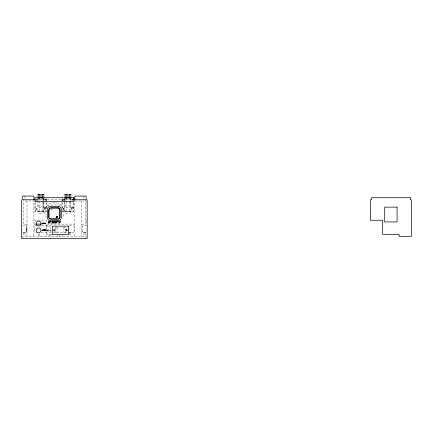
<?xml version="1.0" encoding="UTF-8"?>
<svg xmlns="http://www.w3.org/2000/svg" width="433" height="433" viewBox="0 0 433 433"><rect width="100%" height="100%" fill="white"/><g stroke="black" fill="none" stroke-linecap="round" stroke-linejoin="round"><path stroke-width="0.32" stroke-dasharray="2.17 1.62" d="M52.777 221.858L53.08 221.885M53.665 221.848L53.963 221.875M54.645 221.869L54.904 221.869M55.511 221.82L55.77 221.875M48.593 222.519C49.665 220.787 50.125 224.088 48.61 222.649M58.78 222.367L59.094 223.027M53.681 221.967L53.984 222.156M54.618 221.961L54.921 222.151M55.484 221.967L55.787 222.151M55.808 221.387L55.879 221.669M43.484 211.196L42.954 213.242L38.737 213.242L38.212 211.196M70.514 211.196L69.984 213.242L65.767 213.242L65.242 211.196M52.794 221.977L53.097 222.167M51.424 234.556L50.975 235.065L50.964 236.396M53.135 222.768L53.005 222.492M54.509 222.551L55.002 222.795L54.607 222.54M59.938 222.773L59.846 222.156M53.097 221.387L52.799 221.387M59.272 234.881L59.148 236.396M53.67 222.578L54.055 222.497M51.44 230.361L51.408 230.805M50.97 209.448L50.97 208.96M56.561 216.202L57.118 216.202M56.561 216.749L57.118 216.749M56.561 217.296L57.118 217.296M48.842 222.01L48.593 222.811L49.357 223.087M58.904 222.059C62.146 221.869 57.497 224.278 59.256 221.95C61.8 222.898 57.286 223.184 59.586 222.026M52.842 222.513C53.979 222.676 52.025 223.13 52.95 222.427M53.053 222.833L52.734 222.67M49.005 221.95L49.708 222.059M53.854 222.427C52.907 222.871 54.71 223.055 53.908 222.492M55.662 222.427L55.521 222.887L55.906 222.551M35.944 199.759L73.529 199.759M24.925 200.988L33.931 200.988L33.931 236.396M74.871 200.988L83.878 200.988M85.512 201.773L86.605 201.773M60.501 205.042L48.112 205.042L48.112 206.389M43.912 202.552L43.912 211.196L37.779 211.196L37.801 197.908M64.809 202.552L64.809 211.196L70.942 211.196L70.925 197.903M46.829 211.667L34.954 211.667L34.954 202.411M61.984 211.667L73.859 211.667L73.859 202.411M56.523 216.17L57.237 216.17L57.237 216.543M56.517 216.727L57.232 216.727L57.232 217.095M56.447 217.16L57.302 217.16M56.442 217.22L57.297 217.22M56.512 217.285L57.226 217.285L57.226 217.658L56.512 217.658M33.931 220.229L46.212 220.229L46.212 222.248M85.512 221.014L86.605 221.014M53.714 221.382L54.071 221.674M54.65 221.377L55.013 221.442M49.4 221.615L59.213 221.615M48.171 221.707L49.4 221.707L49.4 221.425L60.441 221.707M48.112 221.837L60.501 221.777M57.773 221.929L58.417 221.929M50.71 222.086L57.032 222.086M56.447 222.816L56.447 222.54M26.97 224.115L23.29 224.115L23.29 198.531M33.931 224.115L35.273 224.115M46.683 224.115L74.871 224.115M81.826 224.115L85.512 224.115L85.512 198.531M22.938 225.755L26.153 225.755L26.153 232.304L22.938 232.304M36.08 225.755L34.748 225.755L34.748 232.304M41.411 225.755L51.403 225.755M69.388 225.755L74.048 225.755L74.048 232.304L68.057 232.304M86.508 225.755L82.649 225.755L82.649 232.304L86.508 232.304M81.826 226.583L82.649 226.573M26.153 226.751L26.97 226.751M55.267 227.471L57.557 227.471M63.462 227.471L65.735 227.471M26.153 228.635L26.97 228.635M26.153 229.192L26.97 229.192M46.407 229.322L50.233 229.322L50.233 226.546L46.407 226.546L46.407 228.77M26.153 229.625L26.97 229.625M26.153 229.945L26.97 229.945M47.197 231.195C48.085 229.041 47.143 232.207 46.975 230.34M81.826 231.466L82.649 231.482M26.153 231.633L26.359 230.069M41.411 232.304L67.391 232.304M69.204 232.71L71.023 232.71L71.023 232.304M46.212 234.35L51.451 234.35M48.832 234.35L49.638 235.065L49.649 236.396M55.511 222.806L55.846 222.578M57.719 234.881L57.838 236.396M54.038 222.578L53.638 222.67M49.763 222.226L49.855 222.519M64.03 201.307L64.003 199.451A0.612 0.612 0 0 0 63.353 198.877A0.612 0.612 0 0 0 62.78 199.526L62.79 200.712M63.824 201.307C64.788 198.368 61.962 198.498 63.007 201.302M37 201.307L36.973 199.451A0.612 0.612 0 0 0 36.323 198.877A0.612 0.612 0 0 0 35.744 199.526L35.76 200.712M36.794 201.307C37.758 198.368 34.932 198.498 35.977 201.302M85.923 238.442L85.923 236.396L22.879 236.396L22.879 238.442M85.555 232.304L85.555 232.71L83.423 232.71L83.423 232.304M85.144 232.71L85.144 236.396M83.878 196.073L83.878 199.142M83.834 232.71L83.834 236.396M81.826 200.988L81.826 236.396M74.871 199.759L74.871 236.396M73.448 202.741L73.448 211.255L62.395 211.255L62.395 202.741M70.611 232.71L70.611 236.396M70.536 198.666L70.536 201.827M70.536 202.46L70.536 207.515L65.215 207.515L65.215 202.46M69.285 197.903L69.285 200.56M69.285 201.226L69.285 211.196M69.302 232.71L69.302 236.396M66.471 197.908L66.471 200.566M66.471 201.231L66.471 211.196M65.215 198.666L65.215 201.827M65.248 231.222L65.248 233.1M64.831 197.908L64.831 200.566M64.831 201.231L64.831 211.196M64.809 198.563L64.809 201.892M63.949 227.471L63.949 233.1M62.59 234.865L62.59 236.396M62.395 198.812L62.395 202.087M61.984 198.449L61.984 207.699M60.593 220.597L60.593 221.945L48.231 221.945L48.231 220.597M60.501 220.494L60.501 223.856L48.112 223.856L48.112 220.494M58.417 220.798L58.417 221.999M57.032 220.088L57.032 222.161L50.71 222.161L50.71 220.088M57.064 227.471L57.064 233.1M55.754 227.471L55.754 233.1M53.378 222.302L53.448 223.044M52.523 222.302L52.523 223.044M52.036 208.793L52.036 209.707L51.408 209.707L51.408 208.793M46.829 198.449L46.829 207.699M46.418 198.812L46.418 202.087M46.418 202.741L46.418 211.255L35.365 211.255L35.365 202.741M46.212 224.933L46.212 228.987M46.212 231.66L46.212 236.396M43.912 198.563L43.912 201.892M43.895 197.903L43.895 200.56M43.895 201.226L43.895 211.196M43.506 198.666L43.506 201.827M43.506 202.46L43.506 207.515L38.185 207.515L38.185 202.46M42.255 197.903L42.255 200.56M42.255 201.226L42.255 211.196M39.5 233.939L39.5 236.396M39.441 197.908L39.441 200.566M39.441 201.231L39.441 211.196M38.185 198.666L38.185 201.827M38.191 233.939L38.191 236.396M26.97 200.988L26.97 236.396M25.374 232.304L25.374 232.71L23.247 232.71L23.247 232.304M24.968 232.71L24.968 236.396M24.925 196.068L24.925 199.142M23.658 232.71L23.658 236.396M46.401 217.485A9.618 9.618 0 0 1 48.155 204.825A9.618 9.618 0 0 1 60.934 205.085A9.618 9.618 0 0 1 62.179 217.804M57.248 221.333A9.618 9.618 0 0 1 51.771 221.398M51.034 230.832C50.564 231.817 50.347 229.306 50.52 231.076C51.365 231.871 51.175 229.42 51.034 230.832M44.891 207.147C44.307 213.031 47.549 205.805 44.891 207.147M71.921 207.147C71.337 213.031 74.579 205.805 71.921 207.147M47.717 230.524C48.009 232.348 48.442 229.82 47.717 230.524M44.972 199.532C45.525 201.08 46.152 198.39 44.972 199.532M72.002 199.532C72.555 201.08 73.182 198.39 72.002 199.532M48.458 222.351C49.422 224.857 50.623 220.592 48.458 222.351M35.858 208.868C36.329 210.443 37.097 207.791 35.858 208.868M62.888 208.868C63.359 210.443 64.127 207.791 62.888 208.868M57.302 216.11L56.447 216.11L56.442 217.718L57.297 217.718L57.302 216.11M57.302 216.608L56.447 216.608L57.302 216.662M56.16 222.237L52.453 222.237L52.453 223.109L56.16 223.109L56.16 222.237M56.896 222.394L56.642 222.611L56.961 222.611C56.063 222.291 57.259 223.412 56.896 222.394M48.604 230.334C48.144 231.866 49.135 230.578 48.604 230.334M50.352 230.34L49.671 230.34L49.957 231.195L50.352 230.34M72.961 209.047L72.933 207.191A0.612 0.612 0 0 0 72.284 206.617A0.612 0.612 0 0 0 71.705 207.266L71.732 209.047A0.612 0.612 0 0 0 72.343 209.659A0.612 0.612 0 0 0 72.961 209.047M45.93 209.047L45.903 207.191A0.612 0.612 0 0 0 45.254 206.617A0.612 0.612 0 0 0 44.675 207.266L44.702 209.047A0.612 0.612 0 0 0 45.313 209.659A0.612 0.612 0 0 0 45.93 209.047M35.934 209.507A0.612 0.612 0 0 0 36.865 208.998A0.612 0.612 0 0 0 35.955 208.446A0.612 0.612 0 0 0 35.934 209.507M44.951 200.073A0.612 0.612 0 0 0 45.968 199.765A0.612 0.612 0 0 0 45.194 199.039A0.612 0.612 0 0 0 44.951 200.073M62.964 209.507A0.612 0.612 0 0 0 63.895 208.998A0.612 0.612 0 0 0 62.985 208.446A0.612 0.612 0 0 0 62.964 209.507M71.981 200.073A0.612 0.612 0 0 0 72.998 199.765A0.612 0.612 0 0 0 72.224 199.039A0.612 0.612 0 0 0 71.981 200.073"/><path stroke-width="0.65" d="M43.874 229.928L43.977 230.524L43.955 229.928L44.258 229.928M45.211 223.747C44.626 222.746 45.941 222.708 45.47 223.774M43.814 229.961L43.933 230.724L44.134 230.226L44.334 230.724L44.707 229.928M45.156 230.275L44.929 230.28M42.927 223.747C42.943 221.799 44.134 224.375 42.651 223.774L42.429 223.038L42.385 223.753M42.077 223.774L42.364 222.995L42.856 223.774M44.242 229.945L44.355 230.524L44.442 229.928L45.146 229.966M37.888 197.903L43.912 197.903M64.918 197.903L70.942 197.903M43.268 223.347L43.094 223.347M45.682 230.307L45.882 230.042L45.427 229.928M45.682 230.345L46.201 230.708L45.817 229.928L45.757 230.708L45.427 230.708L45.492 229.955M40.053 197.903L39.316 197.903M67.083 197.903L66.346 197.903M38.185 194.558L39.517 194.758M43.506 194.558L42.18 194.758M65.215 194.558L66.547 194.758M70.536 194.558L69.21 194.758M37.476 194.758L44.215 194.758M64.506 194.758L71.245 194.758M37.476 195.987L44.215 195.987M64.506 195.987L71.245 195.987M38.185 198.038L39.517 198.038M42.18 198.038L43.506 198.038M65.215 198.038L66.547 198.038M69.21 198.038L70.536 198.038M35.273 199.759L21.65 199.759L21.65 238.442L87.152 238.442L87.152 199.759L73.529 199.759M44.469 223.385L44.686 223.39M42.077 223.753L42.412 223.774M45.47 223.753L45.14 223.774M35.944 224.115L41.314 224.115M44.734 229.945C44.648 231.114 45.649 230.908 44.929 229.966M42.304 230.307C42.894 229.88 41.714 229.766 42.077 230.708C42.358 230.535 42.932 229.647 42.304 230.34M86.129 198.531L86.129 196.073L74.871 196.073L74.871 199.759M73.859 199.77L73.859 197.713L34.954 197.713L34.954 201.394L73.848 201.394L73.848 197.713M69.756 195.987L69.756 198.038M65.995 195.987L65.995 198.038M42.726 195.987L42.726 198.038M38.965 195.987L38.965 198.038M33.931 199.759L33.931 196.068L22.673 196.073L22.673 198.531M65.567 229.863A1.147 1.147 0 0 1 65.708 229.598M65.908 229.376A1.147 1.147 0 0 1 66.162 229.219M43.392 230.329C42.64 231.568 42.791 228.954 43.522 230.313C42.916 231.644 42.791 229.089 43.392 230.329M44.361 223.639C45.129 224.559 44.577 221.766 44.361 223.639M43.646 223.141C43.917 224.77 44.263 222.611 43.657 223.103M410.327 197.713L371.438 197.713L371.438 199.759L370.41 199.759L370.41 220.229L382.691 220.229L382.691 234.35L399.069 234.35L399.069 236.396L411.35 236.396L411.35 199.759L410.327 199.759L410.327 197.713M58.823 206.595L49.979 206.595A2.457 2.457 0 0 0 47.522 209.052L47.522 217.891A2.457 2.457 0 0 0 49.979 220.348L58.823 220.348A2.457 2.457 0 0 0 61.28 217.891L61.28 209.052A2.457 2.457 0 0 0 58.823 206.595M397.077 207.126L384.71 207.126L384.71 221.945L397.077 221.945L397.077 207.126M58.087 207.743L50.715 207.743A2.046 2.046 0 0 0 48.669 209.789L48.669 217.155A2.046 2.046 0 0 0 50.715 219.201L58.087 219.201A2.046 2.046 0 0 0 60.133 217.155L60.133 209.789A2.046 2.046 0 0 0 58.087 207.743M58.087 208.149L50.715 208.149A1.64 1.64 0 0 0 49.081 209.789L49.081 217.155A1.64 1.64 0 0 0 50.715 218.795L58.087 218.795A1.64 1.64 0 0 0 59.722 217.155L59.722 209.789A1.64 1.64 0 0 0 58.087 208.149M68.69 226.161L52.317 226.161L52.317 234.35L68.69 234.35L68.69 226.161M36.827 225.295A2.457 2.457 0 0 0 40.918 224.115A2.457 2.457 0 0 0 37.855 221.166A2.457 2.457 0 0 0 36.827 225.295M36.827 232.153A2.457 2.457 0 0 0 40.918 230.973A2.457 2.457 0 0 0 37.855 228.023A2.457 2.457 0 0 0 36.827 232.153M66.271 230.794A0.655 0.655 0 0 0 67.299 230.313A0.655 0.655 0 0 0 66.368 229.663A0.655 0.655 0 0 0 66.271 230.794M54.006 230.805A0.655 0.655 0 0 0 55.018 230.296A0.655 0.655 0 0 0 54.071 229.674A0.655 0.655 0 0 0 54.006 230.805"/></g></svg>
